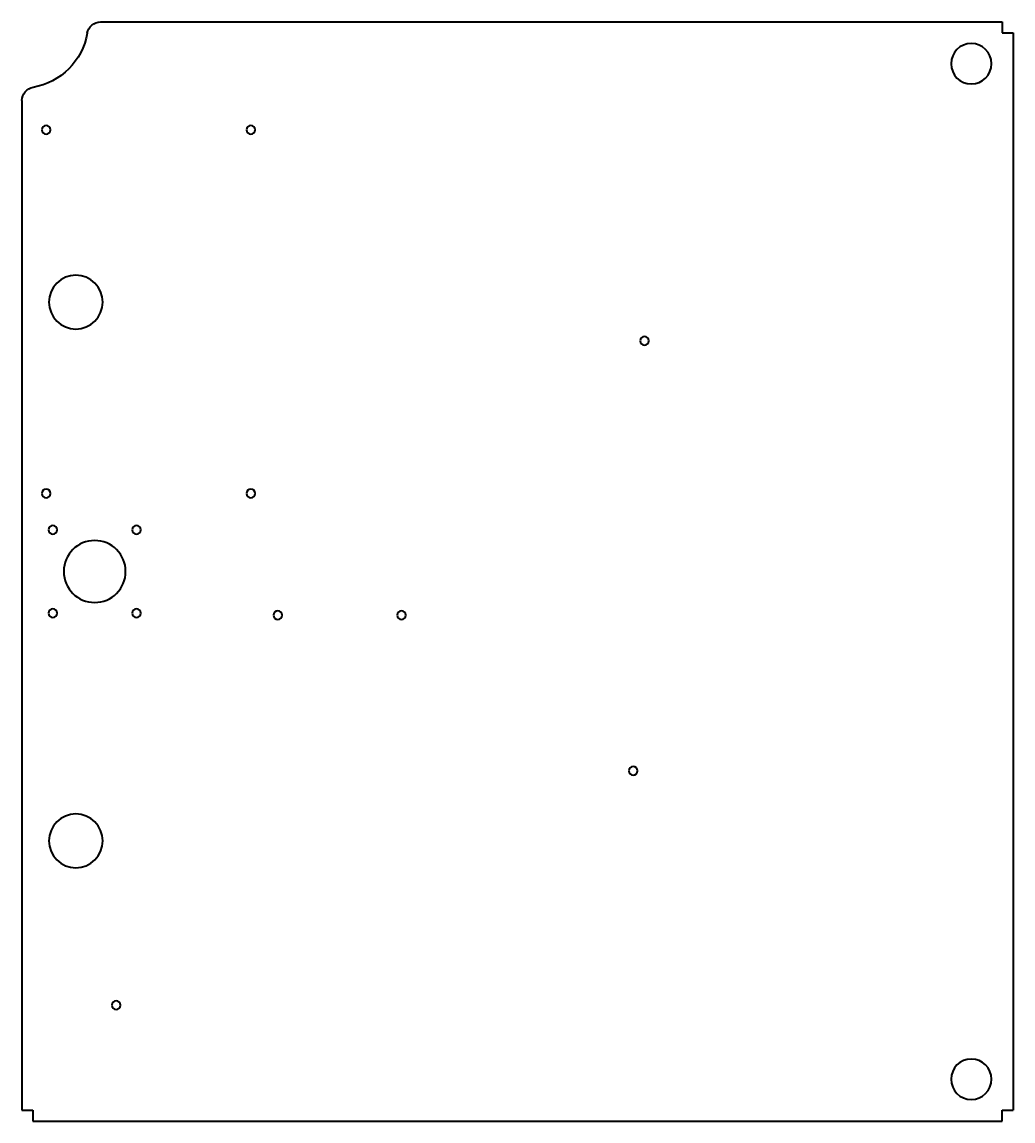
# Model space of a CAD drawing. Header units: millimetres. Extents: x -365 to 3, y -95 to 313.
import ezdxf

# ---------------------------------------------------------------- set-up
doc = ezdxf.new("R2010")
doc.units = ezdxf.units.MM
doc.header["$MEASUREMENT"] = 0
doc.layers.add('Visible', color=7, linetype='Continuous', lineweight=40)

msp = doc.modelspace()

# ---------------------------------------------------------------- linework, layer by layer
at = {"layer": 'Visible'}
for p, q in [((-335.68, 313.28), (-0.84, 313.28)), ((-0.84, 313.28), (-0.84, 309.28)), ((-0.84, 309.28), (3.16, 309.28)), ((3.16, 309.28), (3.16, -90.72)), ((-364.84, 284.09), (-364.84, -90.72)), ((-364.84, -90.72), (-360.84, -90.72)), ((-360.84, -90.72), (-360.84, -94.72)), ((-0.84, -94.72), (-0.84, -90.72)), ((-0.84, -90.72), (3.16, -90.72)), ((-360.84, -94.72), (-0.84, -94.72))]:
    msp.add_line(p, q, dxfattribs=at)
at = {"layer": 'Visible', "extrusion": (0, 0, -1)}
for centre, radius in [((12.34, 297.78), 7.5), ((355.84, 273.28), 1.6), ((279.84, 273.28), 1.6), ((344.84, 209.28), 10), ((133.7, 194.94), 1.6), ((355.84, 138.28), 1.6), ((279.84, 138.28), 1.6), ((353.34, 124.78), 1.6), ((322.34, 124.78), 1.6), ((337.84, 109.28), 11.5), ((353.34, 93.78), 1.6), ((322.34, 93.78), 1.6), ((269.88, 93.07), 1.6), ((223.88, 93.07), 1.6), ((137.84, 35.28), 1.6), ((344.84, 9.28), 10), ((329.84, -51.72), 1.6), ((12.34, -79.22), 7.5)]:
    msp.add_circle(centre, radius, dxfattribs=at)
for centre, radius, start, end in [((335.68, 308.28), 5, 9.7974, 90), ((364.92, 313.33), 24.68, 189.7974, 260.139), ((359.84, 284.09), 5, 0, 80.139)]:
    msp.add_arc(centre, radius, start, end, dxfattribs=at)

doc.saveas('drawing.dxf')
